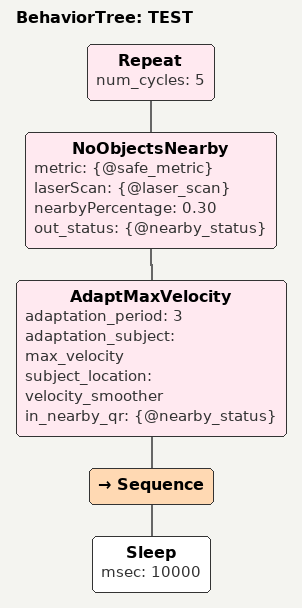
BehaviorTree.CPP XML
<root BTCPP_format="4" main_tree_to_execute="TEST">
  	<BehaviorTree ID="TEST">
		<Repeat num_cycles="5">
		<NoObjectsNearby metric="{@safe_metric}" laserScan="{@laser_scan}" nearbyPercentage="0.30" out_status="{@nearby_status}">
		<AdaptMaxVelocity adaptation_period="3" adaptation_subject="max_velocity" subject_location="velocity_smoother" in_nearby_qr="{@nearby_status}">
				<Sequence>
				<Sleep msec="10000"/>
				</Sequence>
		</AdaptMaxVelocity>
		</NoObjectsNearby>
		</Repeat>
  </BehaviorTree>
</root>
